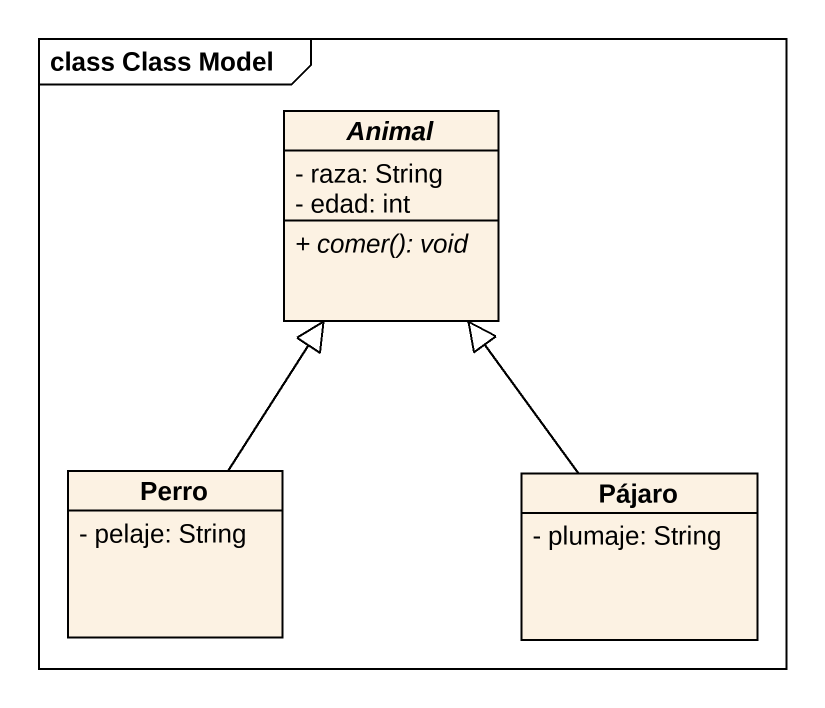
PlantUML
@startuml
mainframe class Class Model
hide circle
hide empty members
skinparam classAttributeIconSize 0
abstract class Animal {
  - raza: String
  - edad: int
  {abstract} + comer(): void
}
class Perro {
  - pelaje: String
}
class Pájaro {
  - plumaje: String
}
Perro -up-|> Animal
Pájaro -up-|> Animal
@enduml
